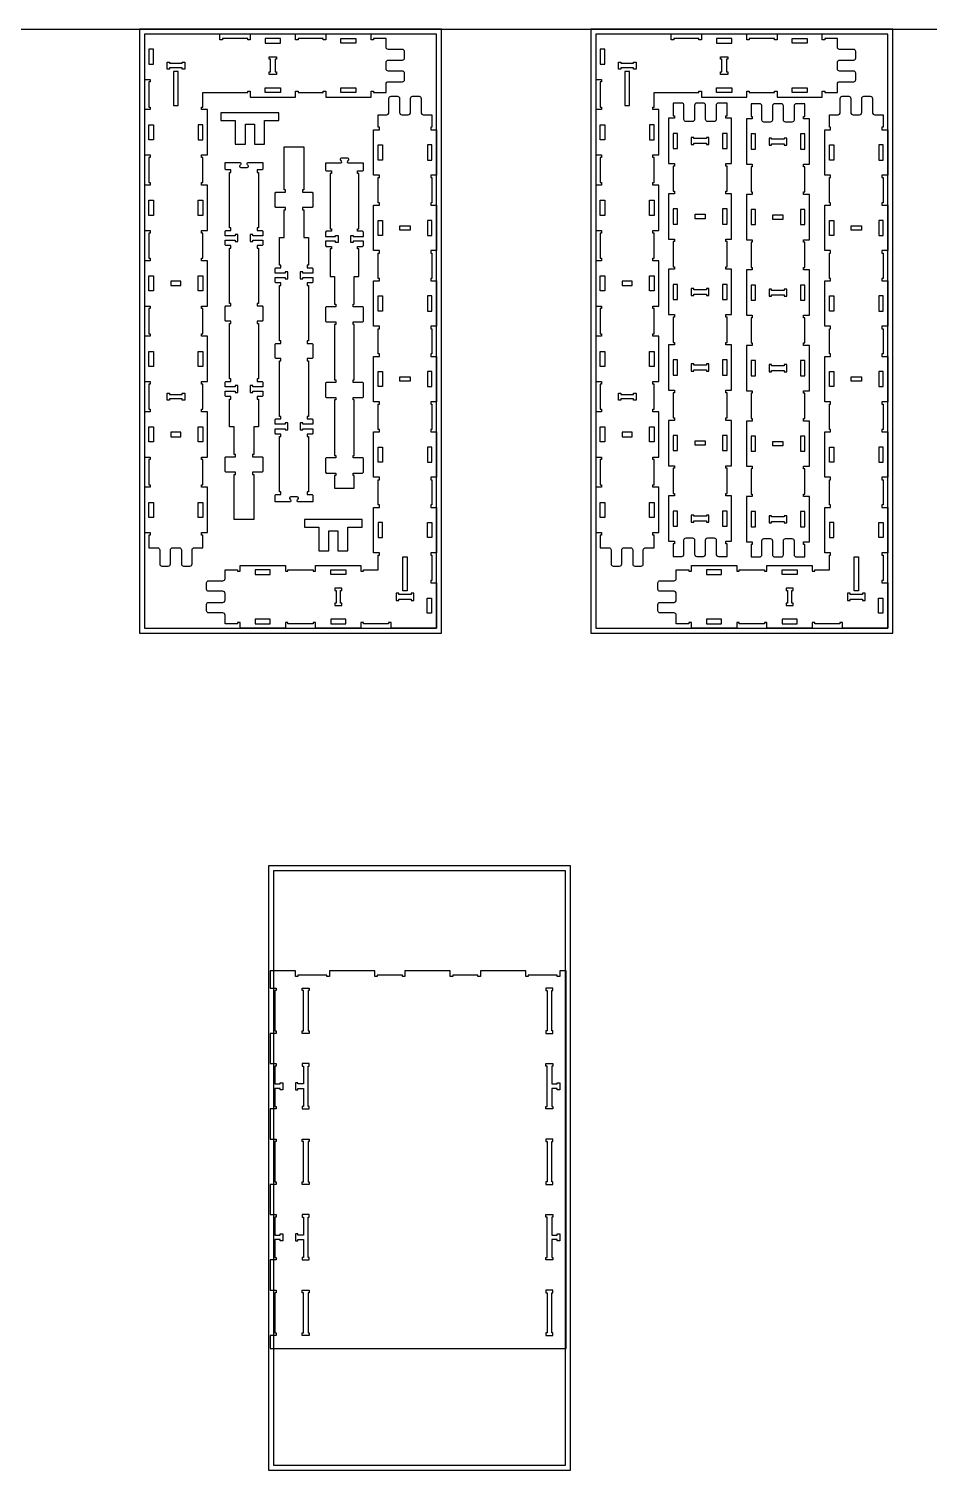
# Model space of a CAD drawing. Header units: inches. Extents: x -1745 to 48028, y -9858 to 20083.
# Drawn here: x 4161 to 7737, y 14296 to 20021 of the extents above; entities that cross this region are included whole.
import ezdxf

# ---------------------------------------------------------------- set-up
doc = ezdxf.new("R2010")
doc.units = ezdxf.units.IN
doc.header["$MEASUREMENT"] = 0
doc.header["$PDMODE"] = 34
doc.layers.add('6_ANYTOOL_CUTTHROUGH_OUTSI', color=5, linetype='Continuous')

msp = doc.modelspace()

# ---------------------------------------------------------------- linework, layer by layer
msp.add_line((423.1, 20019.9), (14762.8, 20019.9))
for points in [[(4600.5, 17619.9), (5800.5, 17619.9), (5800.5, 20019.9), (4600.5, 20019.9)], [(4620.5, 17639.9), (5780.5, 17639.9), (5780.5, 19999.9), (4620.5, 19999.9)], [(6393, 17619.9), (7593, 17619.9), (7593, 20019.9), (6393, 20019.9)], [(6413, 17639.9), (7573, 17639.9), (7573, 19999.9), (6413, 19999.9)], [(4981.4, 19562.3), (5021.4, 19562.3), (5021.4, 19642.3), (5057.4, 19642.3), (5057.4, 19562.3), (5097.4, 19562.3), (5097.4, 19642.3), (5097.4, 19657.3), (5154.4, 19657.3), (5154.4, 19687.3), (4924.4, 19687.3), (4924.4, 19657.3), (4981.4, 19657.3), (4981.4, 19642.3)], [(6792.4, 19561.7), (6802.4, 19561.7), (6802.4, 19566.7), (6852.4, 19566.7), (6852.4, 19561.7), (6862.4, 19561.7), (6862.4, 19589.7), (6852.4, 19589.7), (6852.4, 19584.7), (6802.4, 19584.7), (6802.4, 19589.7), (6792.4, 19589.7)], [(7101.7, 19559.2), (7111.7, 19559.2), (7111.7, 19564.2), (7161.7, 19564.2), (7161.7, 19559.2), (7171.7, 19559.2), (7171.7, 19587.2), (7161.7, 19587.2), (7161.7, 19582.2), (7111.7, 19582.2), (7111.7, 19587.2), (7101.7, 19587.2)], [(6792.4, 18961.7), (6802.4, 18961.7), (6802.4, 18966.7), (6852.4, 18966.7), (6852.4, 18961.7), (6862.4, 18961.7), (6862.4, 18989.7), (6852.4, 18989.7), (6852.4, 18984.7), (6802.4, 18984.7), (6802.4, 18989.7), (6792.4, 18989.7)], [(7101.7, 18959.2), (7111.7, 18959.2), (7111.7, 18964.2), (7161.7, 18964.2), (7161.7, 18959.2), (7171.7, 18959.2), (7171.7, 18987.2), (7161.7, 18987.2), (7161.7, 18982.2), (7111.7, 18982.2), (7111.7, 18987.2), (7101.7, 18987.2)], [(6792.4, 18661.7), (6802.4, 18661.7), (6802.4, 18666.7), (6852.4, 18666.7), (6852.4, 18661.7), (6862.4, 18661.7), (6862.4, 18689.7), (6852.4, 18689.7), (6852.4, 18684.7), (6802.4, 18684.7), (6802.4, 18689.7), (6792.4, 18689.7)], [(7101.7, 18659.2), (7111.7, 18659.2), (7111.7, 18664.2), (7161.7, 18664.2), (7161.7, 18659.2), (7171.7, 18659.2), (7171.7, 18687.2), (7161.7, 18687.2), (7161.7, 18682.2), (7111.7, 18682.2), (7111.7, 18687.2), (7101.7, 18687.2)], [(4780.5, 18545.9), (4770.5, 18545.9), (4770.5, 18550.9), (4720.5, 18550.9), (4720.5, 18545.9), (4710.5, 18545.9), (4710.5, 18573.9), (4720.5, 18573.9), (4720.5, 18568.9), (4770.5, 18568.9), (4770.5, 18573.9), (4780.5, 18573.9)], [(6573, 18545.9), (6563, 18545.9), (6563, 18550.9), (6513, 18550.9), (6513, 18545.9), (6503, 18545.9), (6503, 18573.9), (6513, 18573.9), (6513, 18568.9), (6563, 18568.9), (6563, 18573.9), (6573, 18573.9)], [(5312.9, 17947.2), (5352.9, 17947.2), (5352.9, 18027.2), (5388.9, 18027.2), (5388.9, 17947.2), (5428.9, 17947.2), (5428.9, 18027.2), (5428.9, 18042.2), (5485.9, 18042.2), (5485.9, 18072.2), (5255.9, 18072.2), (5255.9, 18042.2), (5312.9, 18042.2), (5312.9, 18027.2)], [(6792.4, 18061.7), (6802.4, 18061.7), (6802.4, 18066.7), (6852.4, 18066.7), (6852.4, 18061.7), (6862.4, 18061.7), (6862.4, 18089.7), (6852.4, 18089.7), (6852.4, 18084.7), (6802.4, 18084.7), (6802.4, 18089.7), (6792.4, 18089.7)], [(7101.7, 18059.2), (7111.7, 18059.2), (7111.7, 18064.2), (7161.7, 18064.2), (7161.7, 18059.2), (7171.7, 18059.2), (7171.7, 18087.2), (7161.7, 18087.2), (7161.7, 18082.2), (7111.7, 18082.2), (7111.7, 18087.2), (7101.7, 18087.2)], [(5376.5, 17799.9), (5376.5, 17789.9), (5381.5, 17789.9), (5381.5, 17739.9), (5376.5, 17739.9), (5376.5, 17729.9), (5404.5, 17729.9), (5404.5, 17739.9), (5399.5, 17739.9), (5399.5, 17789.9), (5404.5, 17789.9), (5404.5, 17799.9)], [(5630.5, 17755.9), (5680.5, 17755.9), (5680.5, 17750.9), (5690.5, 17750.9), (5690.5, 17778.9), (5680.5, 17778.9), (5680.5, 17773.9), (5630.5, 17773.9), (5630.5, 17778.9), (5620.5, 17778.9), (5620.5, 17750.9), (5630.5, 17750.9)], [(7169, 17799.9), (7169, 17789.9), (7174, 17789.9), (7174, 17739.9), (7169, 17739.9), (7169, 17729.9), (7197, 17729.9), (7197, 17739.9), (7192, 17739.9), (7192, 17789.9), (7197, 17789.9), (7197, 17799.9)], [(7423, 17755.9), (7473, 17755.9), (7473, 17750.9), (7483, 17750.9), (7483, 17778.9), (7473, 17778.9), (7473, 17773.9), (7423, 17773.9), (7423, 17778.9), (7413, 17778.9), (7413, 17750.9), (7423, 17750.9)], [(5113, 14296.1), (6313, 14296.1), (6313, 16696.1), (5113, 16696.1)], [(5133, 14316.1), (6293, 14316.1), (6293, 16676.1), (5133, 16676.1)], [(5275.2, 16201), (5270.2, 16201), (5270.2, 16041), (5275.2, 16041), (5275.2, 16031), (5247.2, 16031), (5247.2, 16041), (5252.2, 16041), (5252.2, 16201), (5247.2, 16201), (5247.2, 16211), (5275.2, 16211)], [(6238.2, 16201), (6243.2, 16201), (6243.2, 16211), (6215.2, 16211), (6215.2, 16201), (6220.2, 16201), (6220.2, 16041), (6215.2, 16041), (6215.2, 16031), (6243.2, 16031), (6243.2, 16041), (6238.2, 16041)], [(5230.2, 15807), (5230.2, 15812), (5252.2, 15812), (5252.2, 15741), (5247.2, 15741), (5247.2, 15731), (5275.2, 15731), (5275.2, 15741), (5270.2, 15741), (5270.2, 15901), (5275.2, 15901), (5275.2, 15911), (5247.2, 15911), (5247.2, 15901), (5252.2, 15901), (5252.2, 15830), (5230.2, 15830), (5230.2, 15835), (5220.2, 15835), (5220.2, 15807)], [(6215.2, 15911), (6243.2, 15911), (6243.2, 15901), (6238.2, 15901), (6238.2, 15830), (6260.2, 15830), (6260.2, 15835), (6270.2, 15835), (6270.2, 15807), (6260.2, 15807), (6260.2, 15812), (6238.2, 15812), (6238.2, 15741), (6243.2, 15741), (6243.2, 15731), (6215.2, 15731), (6215.2, 15741), (6220.2, 15741), (6220.2, 15901), (6215.2, 15901)], [(5275.2, 15441), (5275.2, 15431), (5247.2, 15431), (5247.2, 15441), (5252.2, 15441), (5252.2, 15601), (5247.2, 15601), (5247.2, 15611), (5275.2, 15611), (5275.2, 15601), (5270.2, 15601), (5270.2, 15441)], [(6215.2, 15441), (6215.2, 15431), (6243.2, 15431), (6243.2, 15441), (6238.2, 15441), (6238.2, 15601), (6243.2, 15601), (6243.2, 15611), (6215.2, 15611), (6215.2, 15601), (6220.2, 15601), (6220.2, 15441)], [(5270.2, 15301), (5275.2, 15301), (5275.2, 15311), (5247.2, 15311), (5247.2, 15301), (5252.2, 15301), (5252.2, 15230), (5230.2, 15230), (5230.2, 15235), (5220.2, 15235), (5220.2, 15207), (5230.2, 15207), (5230.2, 15212), (5252.2, 15212), (5252.2, 15141), (5247.2, 15141), (5247.2, 15131), (5275.2, 15131), (5275.2, 15141), (5270.2, 15141)], [(6220.2, 15301), (6215.2, 15301), (6215.2, 15311), (6243.2, 15311), (6243.2, 15301), (6238.2, 15301), (6238.2, 15230), (6260.2, 15230), (6260.2, 15235), (6270.2, 15235), (6270.2, 15207), (6260.2, 15207), (6260.2, 15212), (6238.2, 15212), (6238.2, 15141), (6243.2, 15141), (6243.2, 15131), (6215.2, 15131), (6215.2, 15141), (6220.2, 15141)], [(5252.2, 15001), (5247.2, 15001), (5247.2, 15011), (5275.2, 15011), (5275.2, 15001), (5270.2, 15001), (5270.2, 14841), (5275.2, 14841), (5275.2, 14831), (5247.2, 14831), (5247.2, 14841), (5252.2, 14841)], [(6243.2, 15001), (6243.2, 15011), (6215.2, 15011), (6215.2, 15001), (6220.2, 15001), (6220.2, 14841), (6215.2, 14841), (6215.2, 14831), (6243.2, 14831), (6243.2, 14841), (6238.2, 14841), (6238.2, 15001)]]:
    msp.add_lwpolyline(points, close=True)
at = {"color": 4}
for points in [[(5160.5, 19963.9), (5160.5, 19981.9), (5100.5, 19981.9), (5100.5, 19963.9)], [(5400.5, 19981.9), (5460.5, 19981.9), (5460.5, 19963.9), (5400.5, 19963.9)], [(6953, 19963.9), (6953, 19981.9), (6893, 19981.9), (6893, 19963.9)], [(7193, 19981.9), (7253, 19981.9), (7253, 19963.9), (7193, 19963.9)], [(4638.5, 19879.9), (4656.5, 19879.9), (4656.5, 19939.9), (4638.5, 19939.9)], [(6431, 19879.9), (6449, 19879.9), (6449, 19939.9), (6431, 19939.9)], [(5100.5, 19785.9), (5160.5, 19785.9), (5160.5, 19767.9), (5100.5, 19767.9)], [(5400.5, 19785.9), (5460.5, 19785.9), (5460.5, 19767.9), (5400.5, 19767.9)], [(6893, 19785.9), (6953, 19785.9), (6953, 19767.9), (6893, 19767.9)], [(7193, 19785.9), (7253, 19785.9), (7253, 19767.9), (7193, 19767.9)], [(4656.5, 19639.9), (4656.5, 19579.9), (4638.5, 19579.9), (4638.5, 19639.9)], [(4834.5, 19579.9), (4852.5, 19579.9), (4852.5, 19639.9), (4834.5, 19639.9)], [(6449, 19639.9), (6449, 19579.9), (6431, 19579.9), (6431, 19639.9)], [(6627, 19579.9), (6645, 19579.9), (6645, 19639.9), (6627, 19639.9)], [(6720.4, 19545.7), (6738.4, 19545.7), (6738.4, 19605.7), (6720.4, 19605.7)], [(6916.4, 19545.7), (6934.4, 19545.7), (6934.4, 19605.7), (6916.4, 19605.7)], [(7029.7, 19543.2), (7047.7, 19543.2), (7047.7, 19603.2), (7029.7, 19603.2)], [(7225.7, 19543.2), (7243.7, 19543.2), (7243.7, 19603.2), (7225.7, 19603.2)], [(5548.5, 19559.9), (5566.5, 19559.9), (5566.5, 19499.9), (5548.5, 19499.9)], [(5762.5, 19559.9), (5744.5, 19559.9), (5744.5, 19499.9), (5762.5, 19499.9)], [(7341, 19559.9), (7359, 19559.9), (7359, 19499.9), (7341, 19499.9)], [(7555, 19559.9), (7537, 19559.9), (7537, 19499.9), (7555, 19499.9)], [(4656.5, 19279.9), (4638.5, 19279.9), (4638.5, 19339.9), (4656.5, 19339.9)], [(4852.5, 19339.9), (4852.5, 19279.9), (4834.5, 19279.9), (4834.5, 19339.9)], [(6449, 19279.9), (6431, 19279.9), (6431, 19339.9), (6449, 19339.9)], [(6645, 19339.9), (6645, 19279.9), (6627, 19279.9), (6627, 19339.9)], [(6720.4, 19245.7), (6738.4, 19245.7), (6738.4, 19305.7), (6720.4, 19305.7)], [(6916.4, 19245.7), (6934.4, 19245.7), (6934.4, 19305.7), (6916.4, 19305.7)], [(7029.7, 19243.2), (7047.7, 19243.2), (7047.7, 19303.2), (7029.7, 19303.2)], [(7225.7, 19243.2), (7243.7, 19243.2), (7243.7, 19303.2), (7225.7, 19303.2)], [(5548.5, 19259.9), (5566.5, 19259.9), (5566.5, 19199.9), (5548.5, 19199.9)], [(5762.5, 19259.9), (5744.5, 19259.9), (5744.5, 19199.9), (5762.5, 19199.9)], [(7341, 19259.9), (7359, 19259.9), (7359, 19199.9), (7341, 19199.9)], [(7555, 19259.9), (7537, 19259.9), (7537, 19199.9), (7555, 19199.9)], [(4656.5, 18979.9), (4638.5, 18979.9), (4638.5, 19039.9), (4656.5, 19039.9)], [(4852.5, 18979.9), (4834.5, 18979.9), (4834.5, 19039.9), (4852.5, 19039.9)], [(6449, 18979.9), (6431, 18979.9), (6431, 19039.9), (6449, 19039.9)], [(6645, 18979.9), (6627, 18979.9), (6627, 19039.9), (6645, 19039.9)], [(5548.5, 18959.9), (5566.5, 18959.9), (5566.5, 18899.9), (5548.5, 18899.9)], [(5762.5, 18959.9), (5744.5, 18959.9), (5744.5, 18899.9), (5762.5, 18899.9)], [(6720.4, 18945.7), (6738.4, 18945.7), (6738.4, 19005.7), (6720.4, 19005.7)], [(6916.4, 18945.7), (6934.4, 18945.7), (6934.4, 19005.7), (6916.4, 19005.7)], [(7029.7, 18943.2), (7047.7, 18943.2), (7047.7, 19003.2), (7029.7, 19003.2)], [(7225.7, 18943.2), (7243.7, 18943.2), (7243.7, 19003.2), (7225.7, 19003.2)], [(7341, 18959.9), (7359, 18959.9), (7359, 18899.9), (7341, 18899.9)], [(7555, 18959.9), (7537, 18959.9), (7537, 18899.9), (7555, 18899.9)], [(4656.5, 18679.9), (4638.5, 18679.9), (4638.5, 18739.9), (4656.5, 18739.9)], [(4852.5, 18679.9), (4834.5, 18679.9), (4834.5, 18739.9), (4852.5, 18739.9)], [(6449, 18679.9), (6431, 18679.9), (6431, 18739.9), (6449, 18739.9)], [(6645, 18679.9), (6627, 18679.9), (6627, 18739.9), (6645, 18739.9)], [(6720.4, 18645.7), (6738.4, 18645.7), (6738.4, 18705.7), (6720.4, 18705.7)], [(6916.4, 18645.7), (6934.4, 18645.7), (6934.4, 18705.7), (6916.4, 18705.7)], [(7029.7, 18643.2), (7047.7, 18643.2), (7047.7, 18703.2), (7029.7, 18703.2)], [(7225.7, 18643.2), (7243.7, 18643.2), (7243.7, 18703.2), (7225.7, 18703.2)], [(5548.5, 18659.9), (5566.5, 18659.9), (5566.5, 18599.9), (5548.5, 18599.9)], [(5762.5, 18659.9), (5744.5, 18659.9), (5744.5, 18599.9), (5762.5, 18599.9)], [(7341, 18659.9), (7359, 18659.9), (7359, 18599.9), (7341, 18599.9)], [(7555, 18659.9), (7537, 18659.9), (7537, 18599.9), (7555, 18599.9)], [(4656.5, 18379.9), (4638.5, 18379.9), (4638.5, 18439.9), (4656.5, 18439.9)], [(4852.5, 18379.9), (4834.5, 18379.9), (4834.5, 18439.9), (4852.5, 18439.9)], [(6449, 18379.9), (6431, 18379.9), (6431, 18439.9), (6449, 18439.9)], [(6645, 18379.9), (6627, 18379.9), (6627, 18439.9), (6645, 18439.9)], [(6720.4, 18345.7), (6738.4, 18345.7), (6738.4, 18405.7), (6720.4, 18405.7)], [(6916.4, 18345.7), (6934.4, 18345.7), (6934.4, 18405.7), (6916.4, 18405.7)], [(7029.7, 18343.2), (7047.7, 18343.2), (7047.7, 18403.2), (7029.7, 18403.2)], [(7225.7, 18343.2), (7243.7, 18343.2), (7243.7, 18403.2), (7225.7, 18403.2)], [(5548.5, 18299.9), (5548.5, 18359.9), (5566.5, 18359.9), (5566.5, 18299.9)], [(5762.5, 18299.9), (5762.5, 18359.9), (5744.5, 18359.9), (5744.5, 18299.9)], [(7341, 18299.9), (7341, 18359.9), (7359, 18359.9), (7359, 18299.9)], [(7555, 18299.9), (7555, 18359.9), (7537, 18359.9), (7537, 18299.9)], [(4656.5, 18079.9), (4638.5, 18079.9), (4638.5, 18139.9), (4656.5, 18139.9)], [(4852.5, 18079.9), (4834.5, 18079.9), (4834.5, 18139.9), (4852.5, 18139.9)], [(6449, 18079.9), (6431, 18079.9), (6431, 18139.9), (6449, 18139.9)], [(6645, 18079.9), (6627, 18079.9), (6627, 18139.9), (6645, 18139.9)], [(6720.4, 18045.7), (6738.4, 18045.7), (6738.4, 18105.7), (6720.4, 18105.7)], [(6934.4, 18045.7), (6934.4, 18105.7), (6916.4, 18105.7), (6916.4, 18045.7)], [(7029.7, 18043.2), (7047.7, 18043.2), (7047.7, 18103.2), (7029.7, 18103.2)], [(7243.7, 18043.2), (7243.7, 18103.2), (7225.7, 18103.2), (7225.7, 18043.2)], [(5566.5, 18059.9), (5548.5, 18059.9), (5548.5, 17999.9), (5566.5, 17999.9)], [(5744.5, 18059.9), (5762.5, 18059.9), (5762.5, 17999.9), (5744.5, 17999.9)], [(7359, 18059.9), (7341, 18059.9), (7341, 17999.9), (7359, 17999.9)], [(7537, 18059.9), (7555, 18059.9), (7555, 17999.9), (7537, 17999.9)], [(5120.5, 17871.9), (5060.5, 17871.9), (5060.5, 17853.9), (5120.5, 17853.9)], [(5360.5, 17853.9), (5360.5, 17871.9), (5420.5, 17871.9), (5420.5, 17853.9)], [(6913, 17871.9), (6853, 17871.9), (6853, 17853.9), (6913, 17853.9)], [(7153, 17853.9), (7153, 17871.9), (7213, 17871.9), (7213, 17853.9)], [(5743.2, 17759.9), (5761.2, 17759.9), (5761.2, 17699.9), (5743.2, 17699.9)], [(7535.6, 17759.9), (7553.6, 17759.9), (7553.6, 17699.9), (7535.6, 17699.9)], [(5060.5, 17675.9), (5060.5, 17657.9), (5120.5, 17657.9), (5120.5, 17675.9)], [(5420.5, 17675.9), (5360.5, 17675.9), (5360.5, 17657.9), (5420.5, 17657.9)], [(6853, 17675.9), (6853, 17657.9), (6913, 17657.9), (6913, 17675.9)], [(7213, 17675.9), (7153, 17675.9), (7153, 17657.9), (7213, 17657.9)]]:
    msp.add_lwpolyline(points, close=True, dxfattribs=at)
for points in [[(4720.5, 19865.9), (4720.5, 19860.9), (4710.5, 19860.9), (4710.5, 19888.9), (4720.5, 19888.9), (4720.5, 19883.9)], [(4720.5, 19883.9), (4770.5, 19883.9), (4770.5, 19888.9), (4780.5, 19888.9), (4780.5, 19860.9)], [(4780.5, 19860.9), (4770.5, 19860.9), (4770.5, 19865.9), (4720.5, 19865.9)], [(5121.5, 19899.9), (5116.5, 19899.9), (5116.5, 19909.9), (5144.5, 19909.9), (5144.5, 19899.9), (5139.5, 19899.9)], [(5139.5, 19899.9), (5139.5, 19849.9), (5144.5, 19849.9), (5144.5, 19839.9), (5116.5, 19839.9)], [(5116.5, 19839.9), (5116.5, 19849.9), (5121.5, 19849.9), (5121.5, 19899.9)], [(6513, 19865.9), (6513, 19860.9), (6503, 19860.9), (6503, 19888.9), (6513, 19888.9), (6513, 19883.9)], [(6513, 19883.9), (6563, 19883.9), (6563, 19888.9), (6573, 19888.9), (6573, 19860.9)], [(6573, 19860.9), (6563, 19860.9), (6563, 19865.9), (6513, 19865.9)], [(6914, 19899.9), (6909, 19899.9), (6909, 19909.9), (6937, 19909.9), (6937, 19899.9), (6932, 19899.9)], [(6932, 19899.9), (6932, 19849.9), (6937, 19849.9), (6937, 19839.9), (6909, 19839.9)], [(6909, 19839.9), (6909, 19849.9), (6914, 19849.9), (6914, 19899.9)], [(4754.5, 19850.9), (4736.5, 19850.9), (4736.5, 19715.9), (4754.5, 19715.9), (4754.5, 19850.9)], [(6547, 19850.9), (6529, 19850.9), (6529, 19715.9), (6547, 19715.9), (6547, 19850.9)], [(5675.5, 19220.9), (5635.5, 19220.9), (5635.5, 19238.9), (5675.5, 19238.9), (5675.5, 19220.9)], [(6807.4, 19284.7), (6847.4, 19284.7), (6847.4, 19266.7), (6807.4, 19266.7), (6807.4, 19284.7)], [(7116.7, 19282.2), (7156.7, 19282.2), (7156.7, 19264.2), (7116.7, 19264.2), (7116.7, 19282.2)], [(7468, 19220.9), (7428, 19220.9), (7428, 19238.9), (7468, 19238.9), (7468, 19220.9)], [(4765.5, 19018.9), (4725.5, 19018.9), (4725.5, 19000.9), (4765.5, 19000.9), (4765.5, 19018.9)], [(6558, 19018.9), (6518, 19018.9), (6518, 19000.9), (6558, 19000.9), (6558, 19018.9)], [(5675.5, 18620.9), (5635.5, 18620.9), (5635.5, 18638.9), (5675.5, 18638.9), (5675.5, 18620.9)], [(7468, 18620.9), (7428, 18620.9), (7428, 18638.9), (7468, 18638.9), (7468, 18620.9)], [(4765.5, 18418.9), (4725.5, 18418.9), (4725.5, 18400.9), (4765.5, 18400.9), (4765.5, 18418.9)], [(6558, 18418.9), (6518, 18418.9), (6518, 18400.9), (6558, 18400.9), (6558, 18418.9)], [(6807.4, 18384.7), (6847.4, 18384.7), (6847.4, 18366.7), (6807.4, 18366.7), (6807.4, 18384.7)], [(7116.7, 18382.2), (7156.7, 18382.2), (7156.7, 18364.2), (7116.7, 18364.2), (7116.7, 18382.2)], [(5664.5, 17788.9), (5646.5, 17788.9), (5646.5, 17923.9), (5664.5, 17923.9), (5664.5, 17788.9)], [(7457, 17788.9), (7439, 17788.9), (7439, 17923.9), (7457, 17923.9), (7457, 17788.9)], [(5535.2, 16280), (5355.2, 16280), (5355.2, 16257), (5345.2, 16257), (5345.2, 16262), (5230.2, 16262), (5230.2, 16257), (5220.2, 16257), (5220.2, 16280), (5120.2, 16280), (5120.2, 16262), (5120.2, 16211), (5143.2, 16211), (5143.2, 16201), (5138.2, 16201), (5138.2, 16041), (5143.2, 16041), (5143.2, 16031), (5120.2, 16031), (5120.2, 15911), (5143.2, 15911), (5143.2, 15901), (5138.2, 15901), (5138.2, 15830), (5160.2, 15830), (5160.2, 15835), (5170.2, 15835), (5170.2, 15807), (5160.2, 15807), (5160.2, 15812), (5138.2, 15812), (5138.2, 15741), (5143.2, 15741), (5143.2, 15731), (5120.2, 15731), (5120.2, 15671), (5120.2, 15611), (5143.2, 15611), (5143.2, 15601), (5138.2, 15601), (5138.2, 15441), (5143.2, 15441), (5143.2, 15431), (5120.2, 15431), (5120.2, 15311), (5143.2, 15311), (5143.2, 15301), (5138.2, 15301), (5138.2, 15230), (5160.2, 15230), (5160.2, 15235), (5170.2, 15235), (5170.2, 15207), (5160.2, 15207), (5160.2, 15212), (5138.2, 15212), (5138.2, 15141), (5143.2, 15141), (5143.2, 15131), (5120.2, 15131), (5120.2, 15011), (5143.2, 15011), (5143.2, 15001), (5138.2, 15001), (5138.2, 14841), (5143.2, 14841), (5143.2, 14831), (5120.2, 14831), (5120.2, 14780), (6295.2, 14780), (6295.2, 16280), (6270.2, 16280), (6270.2, 16257), (6260.2, 16257), (6260.2, 16262), (6145.2, 16262), (6145.2, 16257), (6135.2, 16257), (6135.2, 16280), (5955.2, 16280), (5955.2, 16257), (5945.2, 16257), (5945.2, 16262), (5845.2, 16262), (5845.2, 16257), (5835.2, 16257), (5835.2, 16280), (5655.2, 16280), (5655.2, 16257), (5645.2, 16257), (5645.2, 16262), (5545.2, 16262), (5545.2, 16257), (5535.2, 16257), (5535.2, 16280)]]:
    msp.add_lwpolyline(points)
msp.add_lwpolyline([(5239.5, 19027.6), (5249.5, 19027.6), (5249.5, 19032.6), (5289.5, 19032.6), (5289.5, 19014.6), (5286.5, 19011.6), (5266.5, 19011.6), (5266.5, 19001.6), (5271.5, 19001.6), (5271.5, 18781.6), (5266.5, 18781.6), (5266.5, 18771.6), (5286.5, 18771.6), (5289.5, 18768.6), (5289.5, 18714.6), (5286.5, 18711.6), (5266.5, 18711.6), (5266.5, 18701.6), (5271.5, 18701.6), (5271.5, 18481.6), (5266.5, 18481.6), (5266.5, 18471.6), (5286.5, 18471.6), (5289.5, 18468.6), (5289.5, 18450.6), (5249.5, 18450.6), (5249.5, 18455.6), (5239.5, 18455.6), (5239.5, 18427.6), (5249.5, 18427.6), (5249.5, 18432.6), (5289.5, 18432.6), (5289.5, 18414.6), (5286.5, 18411.6), (5266.5, 18411.6), (5266.5, 18401.6), (5271.5, 18401.6), (5271.5, 18181.6), (5266.5, 18181.6), (5266.5, 18171.6), (5286.5, 18171.6), (5289.5, 18168.6), (5289.5, 18141.6), (5231.6, 18141.6, -0.668179), (5227.9, 18150.6), (5230.8, 18153.6, 0.668179), (5227.5, 18161.7), (5201.5, 18161.7, 0.668179), (5198.1, 18153.6), (5201.1, 18150.6, -0.668179), (5197.4, 18141.6), (5139.5, 18141.6), (5139.5, 18168.6), (5142.5, 18171.6), (5162.5, 18171.6), (5162.5, 18181.6), (5157.5, 18181.6), (5157.5, 18401.6), (5162.5, 18401.6), (5162.5, 18411.6), (5142.5, 18411.6), (5139.5, 18414.6), (5139.5, 18432.6), (5179.5, 18432.6), (5179.5, 18427.6), (5189.5, 18427.6), (5189.5, 18455.6), (5179.5, 18455.6), (5179.5, 18450.6), (5139.5, 18450.6), (5139.5, 18468.6), (5142.5, 18471.6), (5162.5, 18471.6), (5162.5, 18481.6), (5157.5, 18481.6), (5157.5, 18701.6), (5162.5, 18701.6), (5162.5, 18711.6), (5142.5, 18711.6), (5139.5, 18714.6), (5139.5, 18768.6), (5142.5, 18771.6), (5162.5, 18771.6), (5162.5, 18781.6), (5157.5, 18781.6), (5157.5, 19001.6), (5162.5, 19001.6), (5162.5, 19011.6), (5142.5, 19011.6), (5139.5, 19014.6), (5139.5, 19032.6), (5179.5, 19032.6), (5179.5, 19027.6), (5189.5, 19027.6), (5189.5, 19055.6), (5179.5, 19055.6), (5179.5, 19050.6), (5139.5, 19050.6), (5139.5, 19068.6), (5142.5, 19071.6), (5162.5, 19071.6), (5162.5, 19081.6), (5157.5, 19081.6), (5157.5, 19191.6), (5175.5, 19191.6), (5175.5, 19301.6), (5180.5, 19301.6), (5180.5, 19311.6), (5142.5, 19311.6), (5139.5, 19314.6), (5139.5, 19368.6), (5142.5, 19371.6), (5180.5, 19371.6), (5180.5, 19381.6), (5175.5, 19381.6), (5175.5, 19551.6), (5253.5, 19551.6), (5253.5, 19381.6), (5248.5, 19381.6), (5248.5, 19371.6), (5286.5, 19371.6), (5289.5, 19368.6), (5289.5, 19314.6), (5286.5, 19311.6), (5248.5, 19311.6), (5248.5, 19301.6), (5253.5, 19301.6), (5253.5, 19191.6), (5271.5, 19191.6), (5271.5, 19081.6), (5266.5, 19081.6), (5266.5, 19071.6), (5286.5, 19071.6), (5289.5, 19068.6), (5289.5, 19050.6), (5249.5, 19050.6), (5249.5, 19055.6), (5239.5, 19055.6), (5239.5, 19027.6)], format="xyb")
for points in [[(4940.9, 19490.3), (4998.8, 19490.3, -0.668179), (5002.5, 19481.3), (4999.6, 19478.4, 0.668179), (5002.9, 19470.3), (5028.9, 19470.3, 0.668179), (5032.2, 19478.4), (5029.3, 19481.3, -0.668179), (5033, 19490.3), (5090.9, 19490.3), (5090.9, 19463.3), (5087.9, 19460.3), (5067.9, 19460.3), (5067.9, 19450.3), (5072.9, 19450.3), (5072.9, 19230.3), (5067.9, 19230.3), (5067.9, 19220.3), (5087.9, 19220.3), (5090.9, 19217.3), (5090.9, 19199.3), (5050.9, 19199.3), (5050.9, 19204.3), (5040.9, 19204.3), (5040.9, 19176.3), (5050.9, 19176.3), (5050.9, 19181.3), (5090.9, 19181.3), (5090.9, 19163.3), (5087.9, 19160.3), (5067.9, 19160.3), (5067.9, 19150.3), (5072.9, 19150.3), (5072.9, 18930.3), (5067.9, 18930.3), (5067.9, 18920.3), (5087.9, 18920.3), (5090.9, 18917.3), (5090.9, 18863.3), (5087.9, 18860.3), (5067.9, 18860.3), (5067.9, 18850.3), (5072.9, 18850.3), (5072.9, 18630.3), (5067.9, 18630.3), (5067.9, 18620.3), (5087.9, 18620.3), (5090.9, 18617.3), (5090.9, 18599.3), (5050.9, 18599.3), (5050.9, 18604.3), (5040.9, 18604.3), (5040.9, 18576.3), (5050.9, 18576.3), (5050.9, 18581.3), (5090.9, 18581.3), (5090.9, 18563.3), (5087.9, 18560.3), (5067.9, 18560.3), (5067.9, 18550.3), (5072.9, 18550.3), (5072.9, 18440.3), (5054.9, 18440.3), (5054.9, 18330.3), (5049.9, 18330.3), (5049.9, 18320.3), (5087.9, 18320.3), (5090.9, 18317.3), (5090.9, 18263.3), (5087.9, 18260.3), (5049.9, 18260.3), (5049.9, 18250.3), (5054.9, 18250.3), (5054.9, 18072), (4976.9, 18072), (4976.9, 18250.3), (4981.9, 18250.3), (4981.9, 18260.3), (4943.9, 18260.3), (4940.9, 18263.3), (4940.9, 18317.3), (4943.9, 18320.3), (4981.9, 18320.3), (4981.9, 18330.3), (4976.9, 18330.3), (4976.9, 18440.3), (4958.9, 18440.3), (4958.9, 18550.3), (4963.9, 18550.3), (4963.9, 18560.3), (4943.9, 18560.3), (4940.9, 18563.3), (4940.9, 18581.3), (4980.9, 18581.3), (4980.9, 18576.3), (4990.9, 18576.3), (4990.9, 18604.3), (4980.9, 18604.3), (4980.9, 18599.3), (4940.9, 18599.3), (4940.9, 18617.3), (4943.9, 18620.3), (4963.9, 18620.3), (4963.9, 18630.3), (4958.9, 18630.3), (4958.9, 18850.3), (4963.9, 18850.3), (4963.9, 18860.3), (4943.9, 18860.3), (4940.9, 18863.3), (4940.9, 18917.3), (4943.9, 18920.3), (4963.9, 18920.3), (4963.9, 18930.3), (4958.9, 18930.3), (4958.9, 19150.3), (4963.9, 19150.3), (4963.9, 19160.3), (4943.9, 19160.3), (4940.9, 19163.3), (4940.9, 19181.3), (4980.9, 19181.3), (4980.9, 19176.3), (4990.9, 19176.3), (4990.9, 19204.3), (4980.9, 19204.3), (4980.9, 19199.3), (4940.9, 19199.3), (4940.9, 19217.3), (4943.9, 19220.3), (4963.9, 19220.3), (4963.9, 19230.3), (4958.9, 19230.3), (4958.9, 19450.3), (4963.9, 19450.3), (4963.9, 19460.3), (4943.9, 19460.3), (4940.9, 19463.3)], [(5375.9, 18846.7), (5375.9, 18626.7), (5380.9, 18626.7), (5380.9, 18616.7), (5342.9, 18616.7), (5339.9, 18613.7), (5339.9, 18559.7), (5342.9, 18556.7), (5380.9, 18556.7), (5380.9, 18546.7), (5375.9, 18546.7), (5375.9, 18326.7), (5380.9, 18326.7), (5380.9, 18316.7), (5342.9, 18316.7), (5339.9, 18313.7), (5339.9, 18259.7), (5342.9, 18256.7), (5380.9, 18256.7), (5380.9, 18246.7), (5375.9, 18246.7), (5375.9, 18196.7), (5453.9, 18196.7), (5453.9, 18246.7), (5448.9, 18246.7), (5448.9, 18256.7), (5486.9, 18256.7), (5489.9, 18259.7), (5489.9, 18313.7), (5486.9, 18316.7), (5448.9, 18316.7), (5448.9, 18326.7), (5453.9, 18326.7), (5453.9, 18546.7), (5448.9, 18546.7), (5448.9, 18556.7), (5486.9, 18556.7), (5489.9, 18559.7), (5489.9, 18613.7), (5486.9, 18616.7), (5448.9, 18616.7), (5448.9, 18626.7), (5453.9, 18626.7), (5453.9, 18846.7), (5448.9, 18846.7), (5448.9, 18856.7), (5486.9, 18856.7), (5489.9, 18859.7), (5489.9, 18913.7), (5486.9, 18916.7), (5448.9, 18916.7), (5448.9, 18926.7), (5453.9, 18926.7), (5453.9, 19036.7), (5471.9, 19036.7), (5471.9, 19146.7), (5466.9, 19146.7), (5466.9, 19156.7), (5486.9, 19156.7), (5489.9, 19159.7), (5489.9, 19177.7), (5449.9, 19177.7), (5449.9, 19172.7), (5439.9, 19172.7), (5439.9, 19200.7), (5449.9, 19200.7), (5449.9, 19195.7), (5489.9, 19195.7), (5489.9, 19213.7), (5486.9, 19216.7), (5466.9, 19216.7), (5466.9, 19226.7), (5471.9, 19226.7), (5471.9, 19446.7), (5466.9, 19446.7), (5466.9, 19456.7), (5486.9, 19456.7), (5489.9, 19459.7), (5489.9, 19486.7), (5432, 19486.7, -0.668179), (5428.3, 19495.7), (5431.3, 19498.6, 0.668179), (5427.9, 19506.8), (5401.9, 19506.8, 0.668179), (5398.6, 19498.6), (5401.5, 19495.7, -0.668179), (5397.8, 19486.7), (5339.9, 19486.7), (5339.9, 19459.7), (5342.9, 19456.7), (5362.9, 19456.7), (5362.9, 19446.7), (5357.9, 19446.7), (5357.9, 19226.7), (5362.9, 19226.7), (5362.9, 19216.7), (5342.9, 19216.7), (5339.9, 19213.7), (5339.9, 19195.7), (5379.9, 19195.7), (5379.9, 19200.7), (5389.9, 19200.7), (5389.9, 19172.7), (5379.9, 19172.7), (5379.9, 19177.7), (5339.9, 19177.7), (5339.9, 19159.7), (5342.9, 19156.7), (5362.9, 19156.7), (5362.9, 19146.7), (5357.9, 19146.7), (5357.9, 19036.7), (5375.9, 19036.7), (5375.9, 18926.7), (5380.9, 18926.7), (5380.9, 18916.7), (5342.9, 18916.7), (5339.9, 18913.7), (5339.9, 18859.7), (5342.9, 18856.7), (5380.9, 18856.7), (5380.9, 18846.7)]]:
    msp.add_lwpolyline(points, format="xyb", close=True)
for p in [(5800.5, 20019.9), (7593, 20019.9)]:
    msp.add_point(p)
at = {"layer": '6_ANYTOOL_CUTTHROUGH_OUTSI', "color": 0}
for points in [[(4672.8, 17959.9, -0.414214), (4681.6, 17951.1), (4681.6, 17895.4, 0.414214), (4690, 17887), (4715.3, 17887, 0.414214), (4723.6, 17895.4), (4723.6, 17951.1, -0.414214), (4732.4, 17959.9), (4758.6, 17959.9, -0.414214), (4767.4, 17951.1), (4767.4, 17895.4, 0.414214), (4775.7, 17887), (4801, 17887, 0.414214), (4809.4, 17895.4), (4809.4, 17951.1, -0.414214), (4818.2, 17959.9), (4852.5, 17959.9), (4852.5, 18009.9), (4847.5, 18009.9), (4847.5, 18019.9), (4870.5, 18019.9), (4870.5, 18199.9), (4847.5, 18199.9), (4847.5, 18209.9), (4852.5, 18209.9), (4852.5, 18309.9), (4847.5, 18309.9), (4847.5, 18319.9), (4870.5, 18319.9), (4870.5, 18499.9), (4847.5, 18499.9), (4847.5, 18509.9), (4852.5, 18509.9), (4852.5, 18609.9), (4847.5, 18609.9), (4847.5, 18619.9), (4870.5, 18619.9), (4870.5, 18799.9), (4847.5, 18799.9), (4847.5, 18809.9), (4852.5, 18809.9), (4852.5, 18909.9), (4847.5, 18909.9), (4847.5, 18919.9), (4870.5, 18919.9), (4870.5, 19099.9), (4847.5, 19099.9), (4847.5, 19109.9), (4852.5, 19109.9), (4852.5, 19209.9), (4847.5, 19209.9), (4847.5, 19219.9), (4870.5, 19219.9), (4870.5, 19399.9), (4847.5, 19399.9), (4847.5, 19409.9), (4852.5, 19409.9), (4852.5, 19509.9), (4847.5, 19509.9), (4847.5, 19519.9), (4870.5, 19519.9), (4870.5, 19699.9), (4847.5, 19699.9), (4847.5, 19709.9), (4852.5, 19709.9), (4852.5, 19767.9), (5030.5, 19767.9), (5030.5, 19772.9), (5040.5, 19772.9), (5040.5, 19749.9), (5220.5, 19749.9), (5220.5, 19772.9), (5230.5, 19772.9), (5230.5, 19767.9), (5330.5, 19767.9), (5330.5, 19772.9), (5340.5, 19772.9), (5340.5, 19749.9), (5520.5, 19749.9), (5520.5, 19772.9), (5530.5, 19772.9), (5530.5, 19767.9), (5580.5, 19767.9), (5580.5, 19802.2, -0.414214), (5589.3, 19811), (5645.1, 19811, 0.414214), (5653.4, 19819.4), (5653.4, 19844.7, 0.414214), (5645.1, 19853), (5589.3, 19853, -0.414214), (5580.5, 19861.8), (5580.5, 19888, -0.414214), (5589.3, 19896.8), (5645.1, 19896.8, 0.414214), (5653.4, 19905.2), (5653.4, 19930.5, 0.414214), (5645.1, 19938.8), (5589.3, 19938.8, -0.414214), (5580.5, 19947.6), (5580.5, 19981.9), (5530.5, 19981.9), (5530.5, 19976.9), (5520.5, 19976.9), (5520.5, 19999.9), (5340.5, 19999.9), (5340.5, 19976.9), (5330.5, 19976.9), (5330.5, 19981.9), (5230.5, 19981.9), (5230.5, 19976.9), (5220.5, 19976.9), (5220.5, 19999.9), (5040.5, 19999.9), (5040.5, 19976.9), (5030.5, 19976.9), (5030.5, 19981.9), (4930.5, 19981.9), (4930.5, 19976.9), (4920.5, 19976.9), (4920.5, 19999.9), (4620.5, 19999.9), (4620.5, 19819.9), (4643.5, 19819.9), (4643.5, 19809.9), (4638.5, 19809.9), (4638.5, 19709.9), (4643.5, 19709.9), (4643.5, 19699.9), (4620.5, 19699.9), (4620.5, 19519.9), (4643.5, 19519.9), (4643.5, 19509.9), (4638.5, 19509.9), (4638.5, 19409.9), (4643.5, 19409.9), (4643.5, 19399.9), (4620.5, 19399.9), (4620.5, 19219.9), (4643.5, 19219.9), (4643.5, 19209.9), (4638.5, 19209.9), (4638.5, 19109.9), (4643.5, 19109.9), (4643.5, 19099.9), (4620.5, 19099.9), (4620.5, 18919.9), (4643.5, 18919.9), (4643.5, 18909.9), (4638.5, 18909.9), (4638.5, 18809.9), (4643.5, 18809.9), (4643.5, 18799.9), (4620.5, 18799.9), (4620.5, 18619.9), (4643.5, 18619.9), (4643.5, 18609.9), (4638.5, 18609.9), (4638.5, 18509.9), (4643.5, 18509.9), (4643.5, 18499.9), (4620.5, 18499.9), (4620.5, 18319.9), (4643.5, 18319.9), (4643.5, 18309.9), (4638.5, 18309.9), (4638.5, 18209.9), (4643.5, 18209.9), (4643.5, 18199.9), (4620.5, 18199.9), (4620.5, 18019.9), (4643.5, 18019.9), (4643.5, 18009.9), (4638.5, 18009.9), (4638.5, 17959.9)], [(6465.3, 17959.9, -0.414214), (6474.1, 17951.1), (6474.1, 17895.4, 0.414214), (6482.4, 17887), (6507.7, 17887, 0.414214), (6516.1, 17895.4), (6516.1, 17951.1, -0.414214), (6524.9, 17959.9), (6551.1, 17959.9, -0.414214), (6559.8, 17951.1), (6559.8, 17895.4, 0.414214), (6568.2, 17887), (6593.5, 17887, 0.414214), (6601.9, 17895.4), (6601.9, 17951.1, -0.414214), (6610.7, 17959.9), (6645, 17959.9), (6645, 18009.9), (6640, 18009.9), (6640, 18019.9), (6663, 18019.9), (6663, 18199.9), (6640, 18199.9), (6640, 18209.9), (6645, 18209.9), (6645, 18309.9), (6640, 18309.9), (6640, 18319.9), (6663, 18319.9), (6663, 18499.9), (6640, 18499.9), (6640, 18509.9), (6645, 18509.9), (6645, 18609.9), (6640, 18609.9), (6640, 18619.9), (6663, 18619.9), (6663, 18799.9), (6640, 18799.9), (6640, 18809.9), (6645, 18809.9), (6645, 18909.9), (6640, 18909.9), (6640, 18919.9), (6663, 18919.9), (6663, 19099.9), (6640, 19099.9), (6640, 19109.9), (6645, 19109.9), (6645, 19209.9), (6640, 19209.9), (6640, 19219.9), (6663, 19219.9), (6663, 19399.9), (6640, 19399.9), (6640, 19409.9), (6645, 19409.9), (6645, 19509.9), (6640, 19509.9), (6640, 19519.9), (6663, 19519.9), (6663, 19699.9), (6640, 19699.9), (6640, 19709.9), (6645, 19709.9), (6645, 19767.9), (6823, 19767.9), (6823, 19772.9), (6833, 19772.9), (6833, 19749.9), (7013, 19749.9), (7013, 19772.9), (7023, 19772.9), (7023, 19767.9), (7123, 19767.9), (7123, 19772.9), (7133, 19772.9), (7133, 19749.9), (7313, 19749.9), (7313, 19772.9), (7323, 19772.9), (7323, 19767.9), (7373, 19767.9), (7373, 19802.2, -0.414214), (7381.8, 19811), (7437.5, 19811, 0.414214), (7445.9, 19819.4), (7445.9, 19844.7, 0.414214), (7437.5, 19853), (7381.8, 19853, -0.414214), (7373, 19861.8), (7373, 19888, -0.414214), (7381.8, 19896.8), (7437.5, 19896.8, 0.414214), (7445.9, 19905.2), (7445.9, 19930.5, 0.414214), (7437.5, 19938.8), (7381.8, 19938.8, -0.414214), (7373, 19947.6), (7373, 19981.9), (7323, 19981.9), (7323, 19976.9), (7313, 19976.9), (7313, 19999.9), (7133, 19999.9), (7133, 19976.9), (7123, 19976.9), (7123, 19981.9), (7023, 19981.9), (7023, 19976.9), (7013, 19976.9), (7013, 19999.9), (6833, 19999.9), (6833, 19976.9), (6823, 19976.9), (6823, 19981.9), (6723, 19981.9), (6723, 19976.9), (6713, 19976.9), (6713, 19999.9), (6413, 19999.9), (6413, 19819.9), (6436, 19819.9), (6436, 19809.9), (6431, 19809.9), (6431, 19709.9), (6436, 19709.9), (6436, 19699.9), (6413, 19699.9), (6413, 19519.9), (6436, 19519.9), (6436, 19509.9), (6431, 19509.9), (6431, 19409.9), (6436, 19409.9), (6436, 19399.9), (6413, 19399.9), (6413, 19219.9), (6436, 19219.9), (6436, 19209.9), (6431, 19209.9), (6431, 19109.9), (6436, 19109.9), (6436, 19099.9), (6413, 19099.9), (6413, 18919.9), (6436, 18919.9), (6436, 18909.9), (6431, 18909.9), (6431, 18809.9), (6436, 18809.9), (6436, 18799.9), (6413, 18799.9), (6413, 18619.9), (6436, 18619.9), (6436, 18609.9), (6431, 18609.9), (6431, 18509.9), (6436, 18509.9), (6436, 18499.9), (6413, 18499.9), (6413, 18319.9), (6436, 18319.9), (6436, 18309.9), (6431, 18309.9), (6431, 18209.9), (6436, 18209.9), (6436, 18199.9), (6413, 18199.9), (6413, 18019.9), (6436, 18019.9), (6436, 18009.9), (6431, 18009.9), (6431, 17959.9)], [(6934.4, 19725.7), (6900.1, 19725.7, 0.414214), (6891.3, 19716.9), (6891.3, 19661.2, -0.414214), (6883, 19652.8), (6857.7, 19652.8, -0.414214), (6849.3, 19661.2), (6849.3, 19716.9, 0.414214), (6840.5, 19725.7), (6814.4, 19725.7, 0.414214), (6805.6, 19716.9), (6805.6, 19661.2, -0.414214), (6797.2, 19652.8), (6771.9, 19652.8, -0.414214), (6763.5, 19661.2), (6763.5, 19716.9, 0.414214), (6754.8, 19725.7), (6720.4, 19725.7), (6720.4, 19675.7), (6725.4, 19675.7), (6725.4, 19665.7), (6702.4, 19665.7), (6702.4, 19485.7), (6725.4, 19485.7), (6725.4, 19475.7), (6720.4, 19475.7), (6720.4, 19375.7), (6725.4, 19375.7), (6725.4, 19365.7), (6702.4, 19365.7), (6702.4, 19185.7), (6725.4, 19185.7), (6725.4, 19175.7), (6720.4, 19175.7), (6720.4, 19075.7), (6725.4, 19075.7), (6725.4, 19065.7), (6702.4, 19065.7), (6702.4, 18885.7), (6725.4, 18885.7), (6725.4, 18875.7), (6720.4, 18875.7), (6720.4, 18775.7), (6725.4, 18775.7), (6725.4, 18765.7), (6702.4, 18765.7), (6702.4, 18585.7), (6725.4, 18585.7), (6725.4, 18575.7), (6720.4, 18575.7), (6720.4, 18475.7), (6725.4, 18475.7), (6725.4, 18465.7), (6702.4, 18465.7), (6702.4, 18285.7), (6725.4, 18285.7), (6725.4, 18275.7), (6720.4, 18275.7), (6720.4, 18175.7), (6725.4, 18175.7), (6725.4, 18165.7), (6702.4, 18165.7), (6702.4, 17985.7), (6725.4, 17985.7), (6725.4, 17975.7), (6720.4, 17975.7), (6720.4, 17925.7), (6754.8, 17925.7, 0.414214), (6763.5, 17934.5), (6763.5, 17990.3, -0.414214), (6771.9, 17998.6), (6797.2, 17998.6, -0.414214), (6805.6, 17990.3), (6805.6, 17934.5, 0.414214), (6814.4, 17925.7), (6840.5, 17925.7, 0.414214), (6849.3, 17934.5), (6849.3, 17990.3, -0.414214), (6857.7, 17998.6), (6883, 17998.6, -0.414214), (6891.3, 17990.3), (6891.3, 17934.5, 0.414214), (6900.1, 17925.7), (6934.4, 17925.7), (6934.4, 17975.7), (6929.4, 17975.7), (6929.4, 17985.7), (6952.4, 17985.7), (6952.4, 18165.7), (6929.4, 18165.7), (6929.4, 18175.7), (6934.4, 18175.7), (6934.4, 18275.7), (6929.4, 18275.7), (6929.4, 18285.7), (6952.4, 18285.7), (6952.4, 18465.7), (6929.4, 18465.7), (6929.4, 18475.7), (6934.4, 18475.7), (6934.4, 18575.7), (6929.4, 18575.7), (6929.4, 18585.7), (6952.4, 18585.7), (6952.4, 18765.7), (6929.4, 18765.7), (6929.4, 18775.7), (6934.4, 18775.7), (6934.4, 18875.7), (6929.4, 18875.7), (6929.4, 18885.7), (6952.4, 18885.7), (6952.4, 19065.7), (6929.4, 19065.7), (6929.4, 19075.7), (6934.4, 19075.7), (6934.4, 19175.7), (6929.4, 19175.7), (6929.4, 19185.7), (6952.4, 19185.7), (6952.4, 19365.7), (6929.4, 19365.7), (6929.4, 19375.7), (6934.4, 19375.7), (6934.4, 19475.7), (6929.4, 19475.7), (6929.4, 19485.7), (6952.4, 19485.7), (6952.4, 19665.7), (6929.4, 19665.7), (6929.4, 19675.7), (6934.4, 19675.7)], [(7243.7, 19723.2), (7209.4, 19723.2, 0.414214), (7200.6, 19714.4), (7200.6, 19658.7, -0.414214), (7192.2, 19650.3), (7166.9, 19650.3, -0.414214), (7158.5, 19658.7), (7158.5, 19714.4, 0.414214), (7149.7, 19723.2), (7123.6, 19723.2, 0.414214), (7114.8, 19714.4), (7114.8, 19658.7, -0.414214), (7106.4, 19650.3), (7081.1, 19650.3, -0.414214), (7072.8, 19658.7), (7072.8, 19714.4, 0.414214), (7064, 19723.2), (7029.7, 19723.2), (7029.7, 19673.2), (7034.7, 19673.2), (7034.7, 19663.2), (7011.7, 19663.2), (7011.7, 19483.2), (7034.7, 19483.2), (7034.7, 19473.2), (7029.7, 19473.2), (7029.7, 19373.2), (7034.7, 19373.2), (7034.7, 19363.2), (7011.7, 19363.2), (7011.7, 19183.2), (7034.7, 19183.2), (7034.7, 19173.2), (7029.7, 19173.2), (7029.7, 19073.2), (7034.7, 19073.2), (7034.7, 19063.2), (7011.7, 19063.2), (7011.7, 18883.2), (7034.7, 18883.2), (7034.7, 18873.2), (7029.7, 18873.2), (7029.7, 18773.2), (7034.7, 18773.2), (7034.7, 18763.2), (7011.7, 18763.2), (7011.7, 18583.2), (7034.7, 18583.2), (7034.7, 18573.2), (7029.7, 18573.2), (7029.7, 18473.2), (7034.7, 18473.2), (7034.7, 18463.2), (7011.7, 18463.2), (7011.7, 18283.2), (7034.7, 18283.2), (7034.7, 18273.2), (7029.7, 18273.2), (7029.7, 18173.2), (7034.7, 18173.2), (7034.7, 18163.2), (7011.7, 18163.2), (7011.7, 17983.2), (7034.7, 17983.2), (7034.7, 17973.2), (7029.7, 17973.2), (7029.7, 17923.2), (7064, 17923.2, 0.414214), (7072.8, 17932), (7072.8, 17987.8, -0.414214), (7081.1, 17996.1), (7106.4, 17996.1, -0.414214), (7114.8, 17987.8), (7114.8, 17932, 0.414214), (7123.6, 17923.2), (7149.7, 17923.2, 0.414214), (7158.5, 17932), (7158.5, 17987.8, -0.414214), (7166.9, 17996.1), (7192.2, 17996.1, -0.414214), (7200.6, 17987.8), (7200.6, 17932, 0.414214), (7209.4, 17923.2), (7243.7, 17923.2), (7243.7, 17973.2), (7238.7, 17973.2), (7238.7, 17983.2), (7261.7, 17983.2), (7261.7, 18163.2), (7238.7, 18163.2), (7238.7, 18173.2), (7243.7, 18173.2), (7243.7, 18273.2), (7238.7, 18273.2), (7238.7, 18283.2), (7261.7, 18283.2), (7261.7, 18463.2), (7238.7, 18463.2), (7238.7, 18473.2), (7243.7, 18473.2), (7243.7, 18573.2), (7238.7, 18573.2), (7238.7, 18583.2), (7261.7, 18583.2), (7261.7, 18763.2), (7238.7, 18763.2), (7238.7, 18773.2), (7243.7, 18773.2), (7243.7, 18873.2), (7238.7, 18873.2), (7238.7, 18883.2), (7261.7, 18883.2), (7261.7, 19063.2), (7238.7, 19063.2), (7238.7, 19073.2), (7243.7, 19073.2), (7243.7, 19173.2), (7238.7, 19173.2), (7238.7, 19183.2), (7261.7, 19183.2), (7261.7, 19363.2), (7238.7, 19363.2), (7238.7, 19373.2), (7243.7, 19373.2), (7243.7, 19473.2), (7238.7, 19473.2), (7238.7, 19483.2), (7261.7, 19483.2), (7261.7, 19663.2), (7238.7, 19663.2), (7238.7, 19673.2), (7243.7, 19673.2)]]:
    msp.add_lwpolyline(points, format="xyb", close=True, dxfattribs=at)
for points in [[(5762.5, 18529.9), (5762.5, 18429.9), (5757.5, 18429.9), (5757.5, 18419.9), (5780.5, 18419.9), (5780.5, 18239.9), (5757.5, 18239.9), (5757.5, 18229.9), (5762.5, 18229.9), (5762.5, 18129.9), (5757.5, 18129.9), (5757.5, 18119.9), (5780.5, 18119.9), (5780.5, 17939.9), (5757.5, 17939.9), (5757.5, 17929.9), (5762.5, 17929.9), (5762.5, 17829.9), (5757.5, 17829.9), (5757.5, 17819.9), (5780.5, 17819.9), (5780.5, 17639.9), (5600.5, 17639.9), (5600.5, 17662.9), (5590.5, 17662.9), (5590.5, 17657.9), (5490.5, 17657.9), (5490.5, 17662.9), (5480.5, 17662.9), (5480.5, 17639.9), (5300.5, 17639.9), (5300.5, 17662.9), (5290.5, 17662.9), (5290.5, 17657.9), (5190.5, 17657.9), (5190.5, 17662.9), (5180.5, 17662.9), (5180.5, 17639.9), (5000.5, 17639.9), (5000.5, 17662.9), (4990.5, 17662.9), (4990.5, 17657.9), (4940.5, 17657.9), (4940.5, 17692.2, 0.414214), (4931.7, 17701), (4876, 17701, -0.414214), (4867.6, 17709.4), (4867.6, 17734.7, -0.414214), (4876, 17743), (4931.7, 17743, 0.414214), (4940.5, 17751.8), (4940.5, 17778, 0.414214), (4931.7, 17786.8), (4876, 17786.8, -0.414214), (4867.6, 17795.2), (4867.6, 17820.5, -0.414214), (4876, 17828.8), (4931.7, 17828.8, 0.414214), (4940.5, 17837.6), (4940.5, 17871.9), (4990.5, 17871.9), (4990.5, 17866.9), (5000.5, 17866.9), (5000.5, 17889.9), (5180.5, 17889.9), (5180.5, 17866.9), (5190.5, 17866.9), (5190.5, 17871.9), (5290.5, 17871.9), (5290.5, 17866.9), (5300.5, 17866.9), (5300.5, 17889.9), (5480.5, 17889.9), (5480.5, 17866.9), (5490.5, 17866.9), (5490.5, 17871.9), (5548.5, 17871.9), (5548.5, 17929.9), (5553.5, 17929.9), (5553.5, 17939.9), (5530.5, 17939.9), (5530.5, 18119.9), (5553.5, 18119.9), (5553.5, 18129.9), (5548.5, 18129.9), (5548.5, 18229.9), (5553.5, 18229.9), (5553.5, 18239.9), (5530.5, 18239.9), (5530.5, 18419.9), (5553.5, 18419.9), (5553.5, 18429.9), (5548.5, 18429.9), (5548.5, 18529.9), (5553.5, 18529.9), (5553.5, 18539.9), (5530.5, 18539.9), (5530.5, 18719.9), (5553.5, 18719.9), (5553.5, 18729.9), (5548.5, 18729.9), (5548.5, 18829.9), (5553.5, 18829.9), (5553.5, 18839.9), (5530.5, 18839.9), (5530.5, 19019.9), (5553.5, 19019.9), (5553.5, 19029.9), (5548.5, 19029.9), (5548.5, 19129.9), (5553.5, 19129.9), (5553.5, 19139.9), (5530.5, 19139.9), (5530.5, 19319.9), (5553.5, 19319.9), (5553.5, 19329.9), (5548.5, 19329.9), (5548.5, 19429.9), (5553.5, 19429.9), (5553.5, 19439.9), (5530.5, 19439.9), (5530.5, 19619.9), (5553.5, 19619.9), (5553.5, 19629.9), (5548.5, 19629.9), (5548.5, 19679.9), (5582.8, 19679.9, 0.414214), (5591.6, 19688.7), (5591.6, 19744.5, -0.414214), (5600, 19752.8), (5625.3, 19752.8, -0.414214), (5633.6, 19744.5), (5633.6, 19688.7, 0.414214), (5642.4, 19679.9), (5668.6, 19679.9, 0.414214), (5677.4, 19688.7), (5677.4, 19744.5, -0.414214), (5685.7, 19752.8), (5711, 19752.8, -0.414214), (5719.4, 19744.5), (5719.4, 19688.7, 0.414214), (5728.2, 19679.9), (5762.5, 19679.9), (5762.5, 19629.9), (5757.5, 19629.9), (5757.5, 19619.9), (5780.5, 19619.9), (5780.5, 19439.9), (5757.5, 19439.9), (5757.5, 19429.9), (5762.5, 19429.9), (5762.5, 19329.9), (5757.5, 19329.9), (5757.5, 19319.9), (5780.5, 19319.9), (5780.5, 19139.9), (5757.5, 19139.9), (5757.5, 19129.9), (5762.5, 19129.9), (5762.5, 19029.9), (5757.5, 19029.9), (5757.5, 19019.9), (5780.5, 19019.9), (5780.5, 18839.9), (5757.5, 18839.9), (5757.5, 18829.9), (5762.5, 18829.9), (5762.5, 18729.9), (5757.5, 18729.9), (5757.5, 18719.9), (5780.5, 18719.9), (5780.5, 18539.9), (5757.5, 18539.9), (5757.5, 18529.9), (5762.5, 18529.9)], [(7555, 18529.9), (7555, 18429.9), (7550, 18429.9), (7550, 18419.9), (7573, 18419.9), (7573, 18239.9), (7550, 18239.9), (7550, 18229.9), (7555, 18229.9), (7555, 18129.9), (7550, 18129.9), (7550, 18119.9), (7573, 18119.9), (7573, 17939.9), (7550, 17939.9), (7550, 17929.9), (7555, 17929.9), (7555, 17829.9), (7550, 17829.9), (7550, 17819.9), (7573, 17819.9), (7573, 17639.9), (7393, 17639.9), (7393, 17662.9), (7383, 17662.9), (7383, 17657.9), (7283, 17657.9), (7283, 17662.9), (7273, 17662.9), (7273, 17639.9), (7093, 17639.9), (7093, 17662.9), (7083, 17662.9), (7083, 17657.9), (6983, 17657.9), (6983, 17662.9), (6973, 17662.9), (6973, 17639.9), (6793, 17639.9), (6793, 17662.9), (6783, 17662.9), (6783, 17657.9), (6733, 17657.9), (6733, 17692.2, 0.414214), (6724.2, 17701), (6668.4, 17701, -0.414214), (6660.1, 17709.4), (6660.1, 17734.7, -0.414214), (6668.4, 17743), (6724.2, 17743, 0.414214), (6733, 17751.8), (6733, 17778, 0.414214), (6724.2, 17786.8), (6668.4, 17786.8, -0.414214), (6660.1, 17795.2), (6660.1, 17820.5, -0.414214), (6668.4, 17828.8), (6724.2, 17828.8, 0.414214), (6733, 17837.6), (6733, 17871.9), (6783, 17871.9), (6783, 17866.9), (6793, 17866.9), (6793, 17889.9), (6973, 17889.9), (6973, 17866.9), (6983, 17866.9), (6983, 17871.9), (7083, 17871.9), (7083, 17866.9), (7093, 17866.9), (7093, 17889.9), (7273, 17889.9), (7273, 17866.9), (7283, 17866.9), (7283, 17871.9), (7341, 17871.9), (7341, 17929.9), (7346, 17929.9), (7346, 17939.9), (7323, 17939.9), (7323, 18119.9), (7346, 18119.9), (7346, 18129.9), (7341, 18129.9), (7341, 18229.9), (7346, 18229.9), (7346, 18239.9), (7323, 18239.9), (7323, 18419.9), (7346, 18419.9), (7346, 18429.9), (7341, 18429.9), (7341, 18529.9), (7346, 18529.9), (7346, 18539.9), (7323, 18539.9), (7323, 18719.9), (7346, 18719.9), (7346, 18729.9), (7341, 18729.9), (7341, 18829.9), (7346, 18829.9), (7346, 18839.9), (7323, 18839.9), (7323, 19019.9), (7346, 19019.9), (7346, 19029.9), (7341, 19029.9), (7341, 19129.9), (7346, 19129.9), (7346, 19139.9), (7323, 19139.9), (7323, 19319.9), (7346, 19319.9), (7346, 19329.9), (7341, 19329.9), (7341, 19429.9), (7346, 19429.9), (7346, 19439.9), (7323, 19439.9), (7323, 19619.9), (7346, 19619.9), (7346, 19629.9), (7341, 19629.9), (7341, 19679.9), (7375.3, 19679.9, 0.414214), (7384.1, 19688.7), (7384.1, 19744.5, -0.414214), (7392.4, 19752.8), (7417.7, 19752.8, -0.414214), (7426.1, 19744.5), (7426.1, 19688.7, 0.414214), (7434.9, 19679.9), (7461.1, 19679.9, 0.414214), (7469.8, 19688.7), (7469.8, 19744.5, -0.414214), (7478.2, 19752.8), (7503.5, 19752.8, -0.414214), (7511.9, 19744.5), (7511.9, 19688.7, 0.414214), (7520.7, 19679.9), (7555, 19679.9), (7555, 19629.9), (7550, 19629.9), (7550, 19619.9), (7573, 19619.9), (7573, 19439.9), (7550, 19439.9), (7550, 19429.9), (7555, 19429.9), (7555, 19329.9), (7550, 19329.9), (7550, 19319.9), (7573, 19319.9), (7573, 19139.9), (7550, 19139.9), (7550, 19129.9), (7555, 19129.9), (7555, 19029.9), (7550, 19029.9), (7550, 19019.9), (7573, 19019.9), (7573, 18839.9), (7550, 18839.9), (7550, 18829.9), (7555, 18829.9), (7555, 18729.9), (7550, 18729.9), (7550, 18719.9), (7573, 18719.9), (7573, 18539.9), (7550, 18539.9), (7550, 18529.9), (7555, 18529.9)]]:
    msp.add_lwpolyline(points, format="xyb", dxfattribs=at)

doc.saveas('drawing.dxf')
